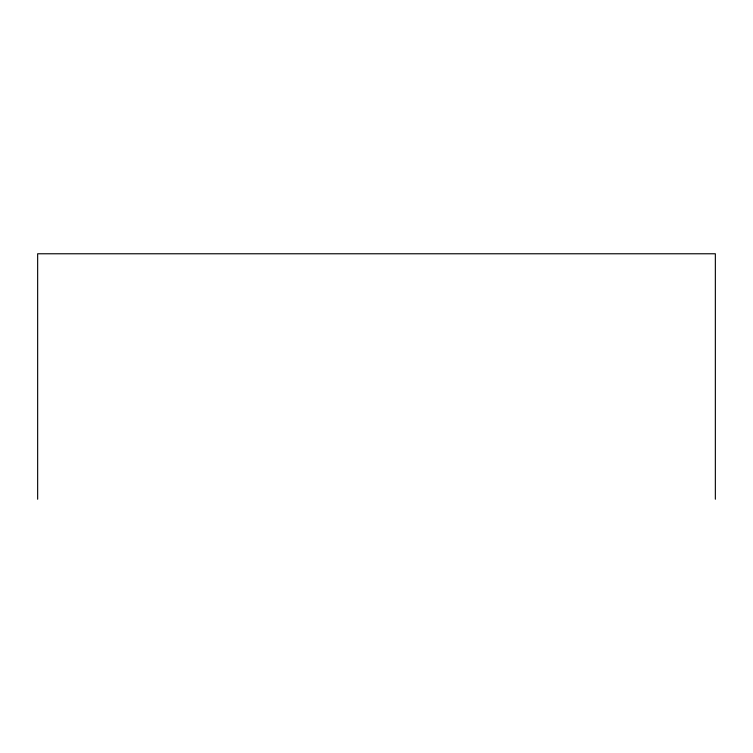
<?xml version="1.0" encoding="UTF-8"?>
<svg xmlns="http://www.w3.org/2000/svg" width="753" height="753" viewBox="0 0 753 753"><rect width="100%" height="100%" fill="white"/><g stroke="black" fill="none" stroke-linecap="round" stroke-linejoin="round"><path stroke-width="1.13" d="M715.35 499.23L715.35 253.77L37.65 253.77L37.65 499.23"/></g></svg>
